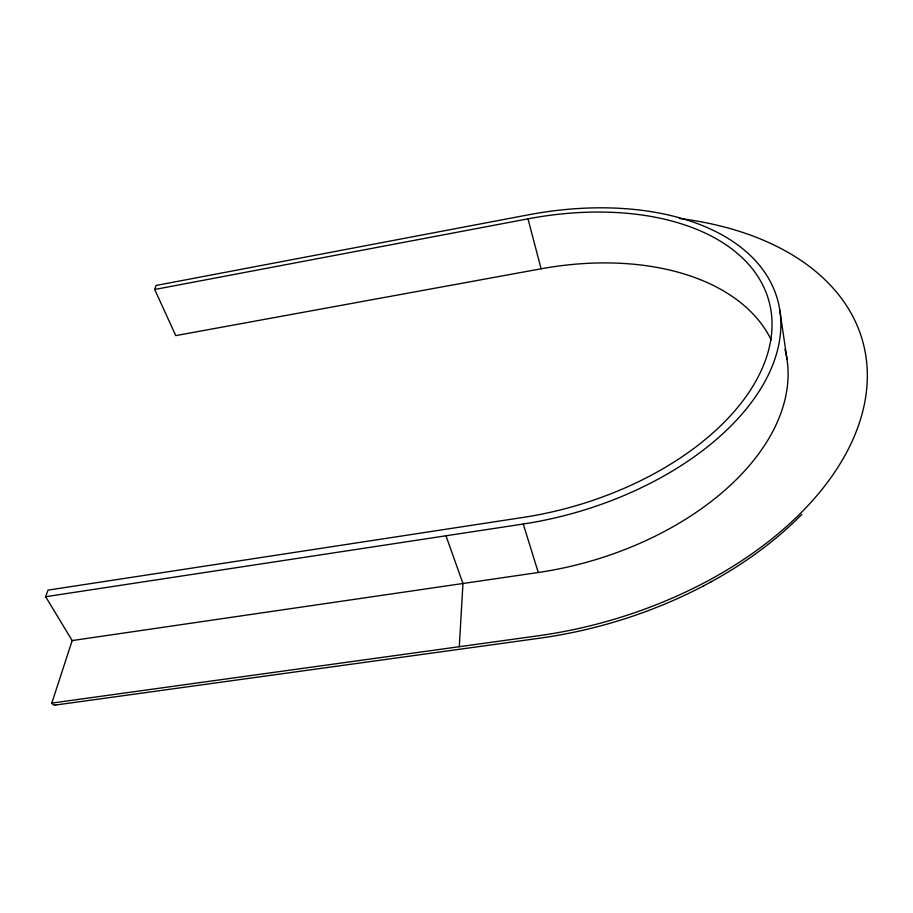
<?xml version="1.0" encoding="UTF-8"?>
<svg xmlns="http://www.w3.org/2000/svg" width="913" height="913" viewBox="0 0 913 913"><rect width="100%" height="100%" fill="white"/><g stroke="black" fill="none" stroke-linecap="round" stroke-linejoin="round"><path stroke-width="1.37" d="M459.285 646.701L462.959 583.498L445.978 535.783M56.207 704.528A9.278 4.36 85.7 0 1 51.813 703.09L72.173 640.572L45.65 596.725L47.99 590.129L523.354 517.386A245.277 145.361 -15.7 0 0 772.021 325.952A245.277 145.361 -15.7 0 0 527.999 218.835L154.674 289.489L175.775 335.607L541.089 268.799A238.521 148.317 -15.5 0 1 771.131 339.796M154.674 289.489L156.1 285.449L528.056 214.886A253.837 150.519 -15.7 0 1 780.866 325.827A253.837 150.519 -15.7 0 1 523.252 524.016L45.65 596.725M801.819 514.35C775.126 541.569 743.787 563.96 710.405 582.232M55.134 705.098L539.48 638.233C596.76 630.232 652.749 612.566 703.98 585.678M703.683 585.838L710.725 582.06M72.173 640.572L538.271 572.497A247.663 153.236 -15.6 0 0 784.975 349.428M51.813 703.09L538.008 635.813A323.51 201.385 -15.5 0 0 859.042 423.872A323.51 201.385 -15.5 0 0 679.375 218.469M523.252 524.016L538.271 572.497M527.999 218.835L541.089 268.799M779.782 310.066L786.983 359.071"/></g></svg>
